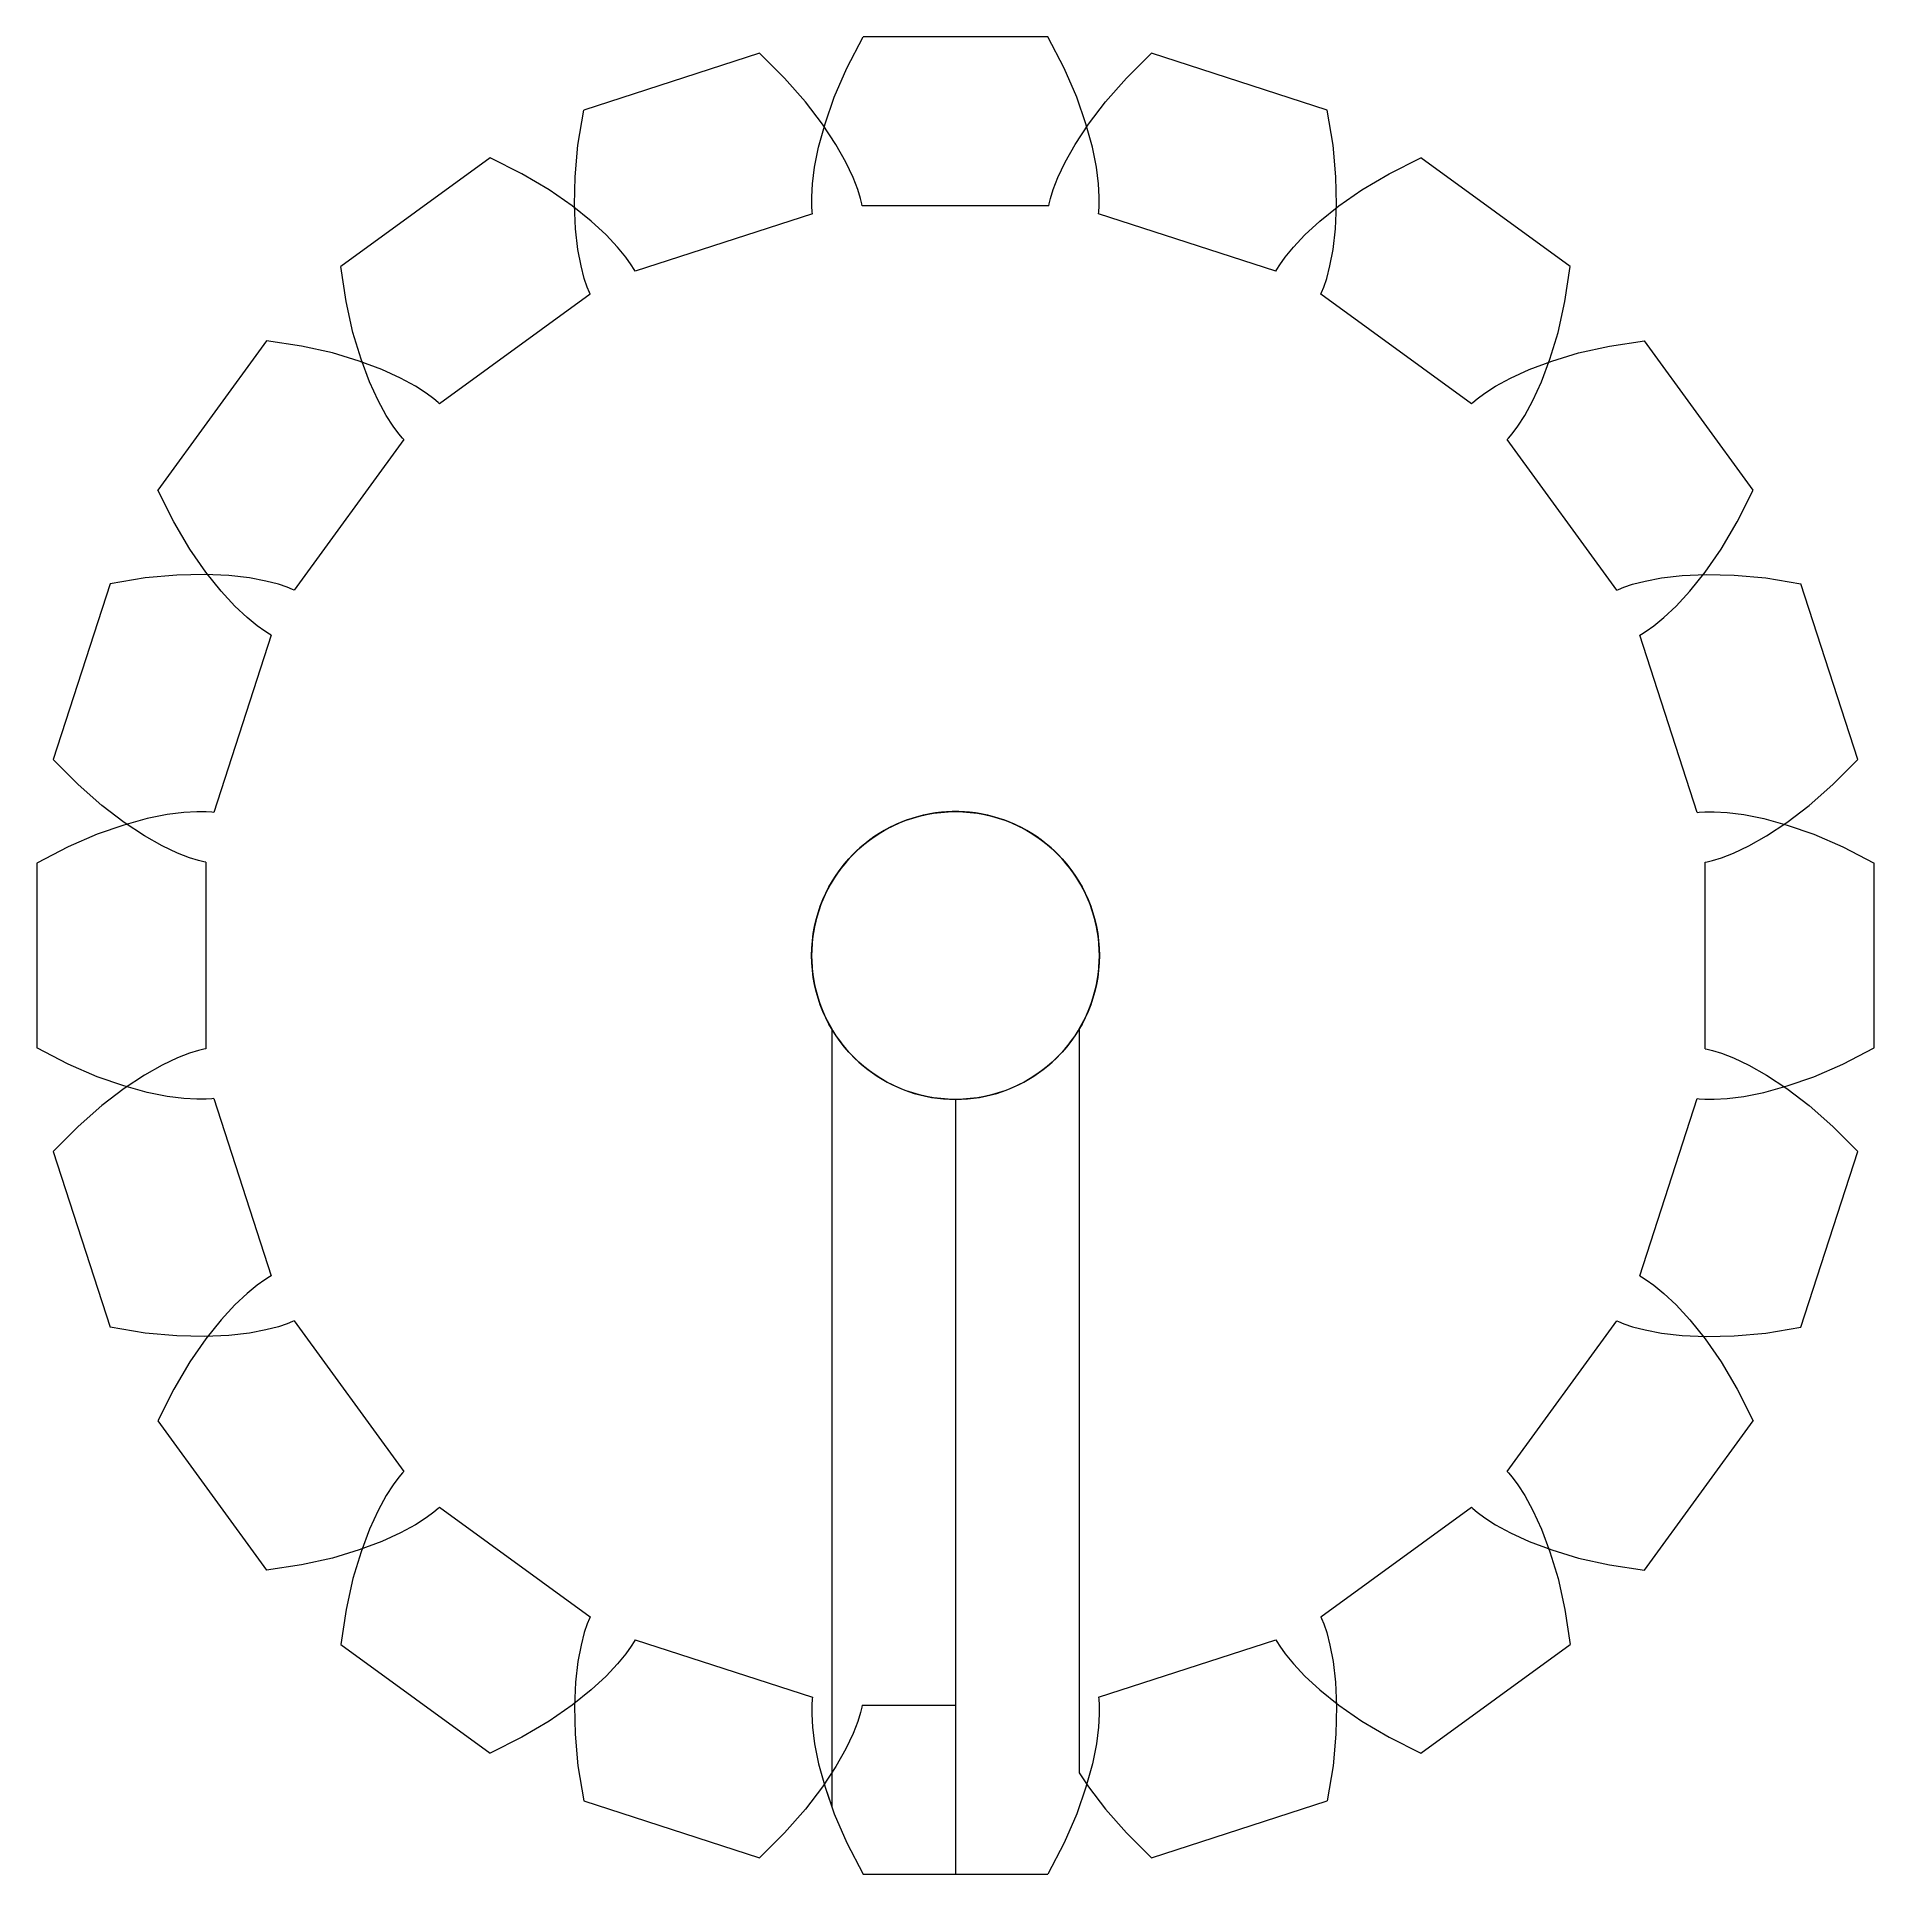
# Model space of a CAD drawing. Extents: x -19.2 to 19.2, y -19.2 to 19.2.
import ezdxf

# ---------------------------------------------------------------- set-up
doc = ezdxf.new("R2010")
doc.units = 0
for name, color, linetype, lineweight, true_color in [('grip', 7, 'Continuous', 0, 0xffffff), ('spoon', 178, 'Continuous', 0, 0x000000), ('spoon2', 178, 'Continuous', 0, 0x000000)]:
    doc.layers.add(name, color=color, linetype=linetype, lineweight=lineweight, true_color=true_color)

msp = doc.modelspace()

# ---------------------------------------------------------------- linework, layer by layer
at = {"layer": 'grip'}
for p, q in [((-2.265, 18.497), (-1.926, 19.153)), ((1.926, 19.153), (-1.926, 19.153)), ((2.265, 18.497), (1.926, 19.153)), ((-2.527, 17.891), (-2.265, 18.497)), ((2.527, 17.891), (2.265, 18.497)), ((-2.72, 17.34), (-2.527, 17.891)), ((2.72, 17.34), (2.527, 17.891)), ((-2.854, 16.853), (-2.72, 17.34)), ((2.854, 16.853), (2.72, 17.34)), ((-9.7, 16.627), (-12.816, 14.364)), ((-9.04, 16.296), (-9.7, 16.627)), ((-2.938, 16.433), (-2.854, 16.853)), ((2.938, 16.433), (2.854, 16.853)), ((9.04, 16.296), (9.7, 16.627)), ((12.816, 14.364), (9.7, 16.627)), ((-8.471, 15.959), (-9.04, 16.296)), ((-2.982, 16.086), (-2.938, 16.433)), ((2.982, 16.086), (2.938, 16.433)), ((8.471, 15.959), (9.04, 16.296)), ((-7.991, 15.628), (-8.471, 15.959)), ((-2.998, 15.815), (-2.982, 16.086)), ((-2.995, 15.62), (-2.998, 15.815)), ((2.998, 15.815), (2.982, 16.086)), ((2.995, 15.62), (2.998, 15.815)), ((7.991, 15.628), (8.471, 15.959)), ((-7.597, 15.312), (-7.991, 15.628)), ((-2.98, 15.465), (-6.679, 14.264)), ((-2.986, 15.504), (-2.995, 15.62)), ((-2.98, 15.465), (-2.986, 15.504)), ((2.98, 15.465), (2.986, 15.504)), ((6.679, 14.264), (2.98, 15.465)), ((2.986, 15.504), (2.995, 15.62)), ((7.597, 15.312), (7.991, 15.628)), ((-7.283, 15.022), (-7.597, 15.312)), ((-7.043, 14.767), (-7.283, 15.022)), ((7.043, 14.767), (7.283, 15.022)), ((7.283, 15.022), (7.597, 15.312)), ((-6.87, 14.556), (-7.043, 14.767)), ((6.87, 14.556), (7.043, 14.767)), ((-12.705, 13.633), (-12.816, 14.364)), ((-6.758, 14.398), (-6.87, 14.556)), ((-6.697, 14.298), (-6.758, 14.398)), ((-6.679, 14.264), (-6.697, 14.298)), ((6.679, 14.264), (6.697, 14.298)), ((6.697, 14.298), (6.758, 14.398)), ((6.758, 14.398), (6.87, 14.556)), ((12.705, 13.633), (12.816, 14.364)), ((-12.561, 12.988), (-12.705, 13.633)), ((12.561, 12.988), (12.705, 13.633)), ((-12.393, 12.43), (-12.561, 12.988)), ((12.393, 12.43), (12.561, 12.988)), ((-12.215, 11.957), (-12.393, 12.43)), ((12.215, 11.957), (12.393, 12.43)), ((-12.036, 11.568), (-12.215, 11.957)), ((12.036, 11.568), (12.215, 11.957)), ((-11.868, 11.261), (-12.036, 11.568)), ((11.868, 11.261), (12.036, 11.568)), ((-11.721, 11.032), (-11.868, 11.261)), ((11.721, 11.032), (11.868, 11.261)), ((-11.501, 10.76), (-13.788, 7.614)), ((-11.605, 10.876), (-11.721, 11.032)), ((-11.529, 10.788), (-11.605, 10.876)), ((-11.501, 10.76), (-11.529, 10.788)), ((11.501, 10.76), (11.529, 10.788)), ((13.788, 7.614), (11.501, 10.76)), ((11.529, 10.788), (11.605, 10.876)), ((11.605, 10.876), (11.721, 11.032)), ((-17.621, 7.75), (-18.811, 4.087)), ((-16.892, 7.871), (-17.621, 7.75)), ((-16.234, 7.932), (-16.892, 7.871)), ((-15.651, 7.946), (-16.234, 7.932)), ((-15.146, 7.922), (-15.651, 7.946)), ((-14.721, 7.872), (-15.146, 7.922)), ((-14.377, 7.807), (-14.721, 7.872)), ((-14.114, 7.738), (-14.377, 7.807)), ((-13.93, 7.676), (-14.114, 7.738)), ((-13.822, 7.631), (-13.93, 7.676)), ((13.822, 7.631), (13.93, 7.676)), ((13.93, 7.676), (14.114, 7.738)), ((14.114, 7.738), (14.377, 7.807)), ((14.377, 7.807), (14.721, 7.872)), ((14.721, 7.872), (15.146, 7.922)), ((15.146, 7.922), (15.651, 7.946)), ((15.651, 7.946), (16.234, 7.932)), ((16.234, 7.932), (16.892, 7.871)), ((16.892, 7.871), (17.621, 7.75)), ((18.811, 4.087), (17.621, 7.75)), ((-13.788, 7.614), (-13.822, 7.631)), ((13.788, 7.614), (13.822, 7.631)), ((-18.292, 3.562), (-18.811, 4.087)), ((18.292, 3.562), (18.811, 4.087)), ((-17.796, 3.125), (-18.292, 3.562)), ((17.796, 3.125), (18.292, 3.562)), ((-17.332, 2.771), (-17.796, 3.125)), ((17.332, 2.771), (17.796, 3.125)), ((-16.91, 2.493), (-17.332, 2.771)), ((16.91, 2.493), (17.332, 2.771)), ((-16.537, 2.284), (-16.91, 2.493)), ((16.537, 2.284), (16.91, 2.493)), ((-16.221, 2.135), (-16.537, 2.284)), ((-15.967, 2.036), (-16.221, 2.135)), ((-15.781, 1.978), (-15.967, 2.036)), ((-15.668, 1.951), (-15.781, 1.978)), ((-15.629, 1.945), (-15.668, 1.951)), ((-15.629, 1.945), (-15.629, -1.945)), ((15.629, 1.945), (15.668, 1.951)), ((15.629, -1.945), (15.629, 1.945)), ((15.668, 1.951), (15.781, 1.978)), ((15.781, 1.978), (15.967, 2.036)), ((15.967, 2.036), (16.221, 2.135)), ((16.221, 2.135), (16.537, 2.284)), ((-16.537, -2.284), (-16.91, -2.493)), ((-16.221, -2.135), (-16.537, -2.284)), ((-15.967, -2.036), (-16.221, -2.135)), ((-15.781, -1.978), (-15.967, -2.036)), ((-15.668, -1.951), (-15.781, -1.978)), ((-15.629, -1.945), (-15.668, -1.951)), ((15.629, -1.945), (15.668, -1.951)), ((15.668, -1.951), (15.781, -1.978)), ((15.781, -1.978), (15.967, -2.036)), ((15.967, -2.036), (16.221, -2.135)), ((16.221, -2.135), (16.537, -2.284)), ((16.537, -2.284), (16.91, -2.493)), ((-16.91, -2.493), (-17.332, -2.771)), ((16.91, -2.493), (17.332, -2.771)), ((-17.332, -2.771), (-17.796, -3.125)), ((17.332, -2.771), (17.796, -3.125)), ((-17.796, -3.125), (-18.292, -3.562)), ((17.796, -3.125), (18.292, -3.562)), ((-18.292, -3.562), (-18.811, -4.087)), ((18.292, -3.562), (18.811, -4.087)), ((-18.811, -4.087), (-17.621, -7.75)), ((17.621, -7.75), (18.811, -4.087)), ((-13.822, -7.631), (-13.93, -7.676)), ((-13.788, -7.614), (-13.822, -7.631)), ((-13.788, -7.614), (-11.501, -10.76)), ((11.501, -10.76), (13.788, -7.614)), ((13.788, -7.614), (13.822, -7.631)), ((13.822, -7.631), (13.93, -7.676)), ((-16.892, -7.871), (-17.621, -7.75)), ((-16.234, -7.932), (-16.892, -7.871)), ((-15.651, -7.946), (-16.234, -7.932)), ((-15.146, -7.922), (-15.651, -7.946)), ((-14.721, -7.872), (-15.146, -7.922)), ((-14.377, -7.807), (-14.721, -7.872)), ((-14.114, -7.738), (-14.377, -7.807)), ((-13.93, -7.676), (-14.114, -7.738)), ((13.93, -7.676), (14.114, -7.738)), ((14.114, -7.738), (14.377, -7.807)), ((14.377, -7.807), (14.721, -7.872)), ((14.721, -7.872), (15.146, -7.922)), ((15.146, -7.922), (15.651, -7.946)), ((15.651, -7.946), (16.234, -7.932)), ((16.234, -7.932), (16.892, -7.871)), ((16.892, -7.871), (17.621, -7.75)), ((-11.721, -11.032), (-11.868, -11.261)), ((-11.605, -10.876), (-11.721, -11.032)), ((-11.529, -10.788), (-11.605, -10.876)), ((-11.501, -10.76), (-11.529, -10.788)), ((11.501, -10.76), (11.529, -10.788)), ((11.529, -10.788), (11.605, -10.876)), ((11.605, -10.876), (11.721, -11.032)), ((11.721, -11.032), (11.868, -11.261)), ((-11.868, -11.261), (-12.036, -11.568)), ((11.868, -11.261), (12.036, -11.568)), ((-12.036, -11.568), (-12.215, -11.957)), ((12.036, -11.568), (12.215, -11.957)), ((-12.215, -11.957), (-12.393, -12.43)), ((12.215, -11.957), (12.393, -12.43)), ((-12.393, -12.43), (-12.561, -12.988)), ((12.393, -12.43), (12.561, -12.988)), ((-12.561, -12.988), (-12.705, -13.633)), ((12.561, -12.988), (12.705, -13.633)), ((-12.705, -13.633), (-12.816, -14.364)), ((12.705, -13.633), (12.816, -14.364)), ((-12.816, -14.364), (-9.7, -16.627)), ((-6.87, -14.556), (-7.043, -14.767)), ((-6.758, -14.398), (-6.87, -14.556)), ((-6.697, -14.298), (-6.758, -14.398)), ((-6.679, -14.264), (-6.697, -14.298)), ((-6.679, -14.264), (-2.98, -15.465)), ((2.98, -15.465), (6.679, -14.264)), ((6.679, -14.264), (6.697, -14.298)), ((6.697, -14.298), (6.758, -14.398)), ((6.758, -14.398), (6.87, -14.556)), ((6.87, -14.556), (7.043, -14.767)), ((9.7, -16.627), (12.816, -14.364)), ((-7.043, -14.767), (-7.283, -15.022)), ((7.043, -14.767), (7.283, -15.022)), ((-7.597, -15.312), (-7.991, -15.628)), ((-7.283, -15.022), (-7.597, -15.312)), ((7.283, -15.022), (7.597, -15.312)), ((7.597, -15.312), (7.991, -15.628)), ((-7.991, -15.628), (-8.471, -15.959)), ((-2.995, -15.62), (-2.998, -15.815)), ((-2.986, -15.504), (-2.995, -15.62)), ((-2.98, -15.465), (-2.986, -15.504)), ((2.98, -15.465), (2.986, -15.504)), ((2.986, -15.504), (2.995, -15.62)), ((2.995, -15.62), (2.998, -15.815)), ((7.991, -15.628), (8.471, -15.959)), ((-8.471, -15.959), (-9.04, -16.296)), ((-2.998, -15.815), (-2.982, -16.086)), ((-2.982, -16.086), (-2.938, -16.433)), ((2.982, -16.086), (2.938, -16.433)), ((2.998, -15.815), (2.982, -16.086)), ((8.471, -15.959), (9.04, -16.296)), ((-9.04, -16.296), (-9.7, -16.627)), ((-2.938, -16.433), (-2.854, -16.853)), ((2.938, -16.433), (2.854, -16.853)), ((9.04, -16.296), (9.7, -16.627)), ((-2.854, -16.853), (-2.72, -17.34)), ((2.854, -16.853), (2.72, -17.34)), ((-2.72, -17.34), (-2.527, -17.891)), ((2.72, -17.34), (2.527, -17.891)), ((-2.527, -17.891), (-2.265, -18.497)), ((2.527, -17.891), (2.265, -18.497)), ((-2.265, -18.497), (-1.926, -19.153)), ((2.265, -18.497), (1.926, -19.153)), ((-1.926, -19.153), (1.926, -19.153))]:
    msp.add_line(p, q, dxfattribs=at)
msp.add_circle((0, 0), 3, dxfattribs=at)
at = {"layer": 'spoon'}
for p, q in [((-2.265, 18.497), (-1.926, 19.153)), ((1.926, 19.153), (-1.926, 19.153)), ((2.265, 18.497), (1.926, 19.153)), ((-2.527, 17.891), (-2.265, 18.497)), ((2.527, 17.891), (2.265, 18.497)), ((-2.72, 17.34), (-2.527, 17.891)), ((2.72, 17.34), (2.527, 17.891)), ((-2.854, 16.853), (-2.72, 17.34)), ((2.854, 16.853), (2.72, 17.34)), ((-9.7, 16.627), (-12.816, 14.364)), ((-9.04, 16.296), (-9.7, 16.627)), ((-2.938, 16.433), (-2.854, 16.853)), ((2.938, 16.433), (2.854, 16.853)), ((9.04, 16.296), (9.7, 16.627)), ((12.816, 14.364), (9.7, 16.627)), ((-8.471, 15.959), (-9.04, 16.296)), ((-2.982, 16.086), (-2.938, 16.433)), ((2.982, 16.086), (2.938, 16.433)), ((8.471, 15.959), (9.04, 16.296)), ((-7.991, 15.628), (-8.471, 15.959)), ((-2.998, 15.815), (-2.982, 16.086)), ((-2.995, 15.62), (-2.998, 15.815)), ((2.998, 15.815), (2.982, 16.086)), ((2.995, 15.62), (2.998, 15.815)), ((7.991, 15.628), (8.471, 15.959)), ((-7.597, 15.312), (-7.991, 15.628)), ((-2.98, 15.465), (-6.679, 14.264)), ((-2.986, 15.504), (-2.995, 15.62)), ((-2.98, 15.465), (-2.986, 15.504)), ((2.98, 15.465), (2.986, 15.504)), ((6.679, 14.264), (2.98, 15.465)), ((2.986, 15.504), (2.995, 15.62)), ((7.597, 15.312), (7.991, 15.628)), ((-7.283, 15.022), (-7.597, 15.312)), ((-7.043, 14.767), (-7.283, 15.022)), ((7.043, 14.767), (7.283, 15.022)), ((7.283, 15.022), (7.597, 15.312)), ((-6.87, 14.556), (-7.043, 14.767)), ((6.87, 14.556), (7.043, 14.767)), ((-12.705, 13.633), (-12.816, 14.364)), ((-6.758, 14.398), (-6.87, 14.556)), ((-6.697, 14.298), (-6.758, 14.398)), ((-6.679, 14.264), (-6.697, 14.298)), ((6.679, 14.264), (6.697, 14.298)), ((6.697, 14.298), (6.758, 14.398)), ((6.758, 14.398), (6.87, 14.556)), ((12.705, 13.633), (12.816, 14.364)), ((-12.561, 12.988), (-12.705, 13.633)), ((12.561, 12.988), (12.705, 13.633)), ((-12.393, 12.43), (-12.561, 12.988)), ((12.393, 12.43), (12.561, 12.988)), ((-12.215, 11.957), (-12.393, 12.43)), ((12.215, 11.957), (12.393, 12.43)), ((-12.036, 11.568), (-12.215, 11.957)), ((12.036, 11.568), (12.215, 11.957)), ((-11.868, 11.261), (-12.036, 11.568)), ((11.868, 11.261), (12.036, 11.568)), ((-11.721, 11.032), (-11.868, 11.261)), ((11.721, 11.032), (11.868, 11.261)), ((-11.501, 10.76), (-13.788, 7.614)), ((-11.605, 10.876), (-11.721, 11.032)), ((-11.529, 10.788), (-11.605, 10.876)), ((-11.501, 10.76), (-11.529, 10.788)), ((11.501, 10.76), (11.529, 10.788)), ((13.788, 7.614), (11.501, 10.76)), ((11.529, 10.788), (11.605, 10.876)), ((11.605, 10.876), (11.721, 11.032)), ((-17.621, 7.75), (-18.811, 4.087)), ((-16.892, 7.871), (-17.621, 7.75)), ((-16.234, 7.932), (-16.892, 7.871)), ((-15.651, 7.946), (-16.234, 7.932)), ((-15.146, 7.922), (-15.651, 7.946)), ((-14.721, 7.872), (-15.146, 7.922)), ((-14.377, 7.807), (-14.721, 7.872)), ((-14.114, 7.738), (-14.377, 7.807)), ((-13.93, 7.676), (-14.114, 7.738)), ((-13.822, 7.631), (-13.93, 7.676)), ((13.822, 7.631), (13.93, 7.676)), ((13.93, 7.676), (14.114, 7.738)), ((14.114, 7.738), (14.377, 7.807)), ((14.377, 7.807), (14.721, 7.872)), ((14.721, 7.872), (15.146, 7.922)), ((15.146, 7.922), (15.651, 7.946)), ((15.651, 7.946), (16.234, 7.932)), ((16.234, 7.932), (16.892, 7.871)), ((16.892, 7.871), (17.621, 7.75)), ((18.811, 4.087), (17.621, 7.75)), ((-13.788, 7.614), (-13.822, 7.631)), ((13.788, 7.614), (13.822, 7.631)), ((-18.292, 3.562), (-18.811, 4.087)), ((18.292, 3.562), (18.811, 4.087)), ((-17.796, 3.125), (-18.292, 3.562)), ((17.796, 3.125), (18.292, 3.562)), ((-17.332, 2.771), (-17.796, 3.125)), ((17.332, 2.771), (17.796, 3.125)), ((-16.91, 2.493), (-17.332, 2.771)), ((16.91, 2.493), (17.332, 2.771)), ((-16.537, 2.284), (-16.91, 2.493)), ((16.537, 2.284), (16.91, 2.493)), ((-16.221, 2.135), (-16.537, 2.284)), ((-15.967, 2.036), (-16.221, 2.135)), ((-15.781, 1.978), (-15.967, 2.036)), ((-15.668, 1.951), (-15.781, 1.978)), ((-15.629, 1.945), (-15.668, 1.951)), ((-15.629, 1.945), (-15.629, -1.945)), ((15.629, 1.945), (15.668, 1.951)), ((15.629, -1.945), (15.629, 1.945)), ((15.668, 1.951), (15.781, 1.978)), ((15.781, 1.978), (15.967, 2.036)), ((15.967, 2.036), (16.221, 2.135)), ((16.221, 2.135), (16.537, 2.284)), ((-2.58, -1.531), (-2.58, -17.741)), ((-16.537, -2.284), (-16.91, -2.493)), ((-16.221, -2.135), (-16.537, -2.284)), ((-15.967, -2.036), (-16.221, -2.135)), ((-15.781, -1.978), (-15.967, -2.036)), ((-15.668, -1.951), (-15.781, -1.978)), ((-15.629, -1.945), (-15.668, -1.951)), ((15.629, -1.945), (15.668, -1.951)), ((15.668, -1.951), (15.781, -1.978)), ((15.781, -1.978), (15.967, -2.036)), ((15.967, -2.036), (16.221, -2.135)), ((16.221, -2.135), (16.537, -2.284)), ((16.537, -2.284), (16.91, -2.493)), ((-16.91, -2.493), (-17.332, -2.771)), ((16.91, -2.493), (17.332, -2.771)), ((-17.332, -2.771), (-17.796, -3.125)), ((0, -3), (0, -19.153)), ((17.332, -2.771), (17.796, -3.125)), ((-17.796, -3.125), (-18.292, -3.562)), ((17.796, -3.125), (18.292, -3.562)), ((-18.292, -3.562), (-18.811, -4.087)), ((18.292, -3.562), (18.811, -4.087)), ((-18.811, -4.087), (-17.621, -7.75)), ((17.621, -7.75), (18.811, -4.087)), ((-13.822, -7.631), (-13.93, -7.676)), ((-13.788, -7.614), (-13.822, -7.631)), ((-13.788, -7.614), (-11.501, -10.76)), ((11.501, -10.76), (13.788, -7.614)), ((13.788, -7.614), (13.822, -7.631)), ((13.822, -7.631), (13.93, -7.676)), ((-16.892, -7.871), (-17.621, -7.75)), ((-16.234, -7.932), (-16.892, -7.871)), ((-15.651, -7.946), (-16.234, -7.932)), ((-15.146, -7.922), (-15.651, -7.946)), ((-14.721, -7.872), (-15.146, -7.922)), ((-14.377, -7.807), (-14.721, -7.872)), ((-14.114, -7.738), (-14.377, -7.807)), ((-13.93, -7.676), (-14.114, -7.738)), ((13.93, -7.676), (14.114, -7.738)), ((14.114, -7.738), (14.377, -7.807)), ((14.377, -7.807), (14.721, -7.872)), ((14.721, -7.872), (15.146, -7.922)), ((15.146, -7.922), (15.651, -7.946)), ((15.651, -7.946), (16.234, -7.932)), ((16.234, -7.932), (16.892, -7.871)), ((16.892, -7.871), (17.621, -7.75)), ((-11.721, -11.032), (-11.868, -11.261)), ((-11.605, -10.876), (-11.721, -11.032)), ((-11.529, -10.788), (-11.605, -10.876)), ((-11.501, -10.76), (-11.529, -10.788)), ((11.501, -10.76), (11.529, -10.788)), ((11.529, -10.788), (11.605, -10.876)), ((11.605, -10.876), (11.721, -11.032)), ((11.721, -11.032), (11.868, -11.261)), ((-11.868, -11.261), (-12.036, -11.568)), ((11.868, -11.261), (12.036, -11.568)), ((-12.036, -11.568), (-12.215, -11.957)), ((12.036, -11.568), (12.215, -11.957)), ((-12.215, -11.957), (-12.393, -12.43)), ((12.215, -11.957), (12.393, -12.43)), ((-12.393, -12.43), (-12.561, -12.988)), ((12.393, -12.43), (12.561, -12.988)), ((-12.561, -12.988), (-12.705, -13.633)), ((12.561, -12.988), (12.705, -13.633)), ((-12.705, -13.633), (-12.816, -14.364)), ((12.705, -13.633), (12.816, -14.364)), ((-12.816, -14.364), (-9.7, -16.627)), ((-6.87, -14.556), (-7.043, -14.767)), ((-6.758, -14.398), (-6.87, -14.556)), ((-6.697, -14.298), (-6.758, -14.398)), ((-6.679, -14.264), (-6.697, -14.298)), ((-6.679, -14.264), (-2.98, -15.465)), ((2.98, -15.465), (6.679, -14.264)), ((6.679, -14.264), (6.697, -14.298)), ((6.697, -14.298), (6.758, -14.398)), ((6.758, -14.398), (6.87, -14.556)), ((6.87, -14.556), (7.043, -14.767)), ((9.7, -16.627), (12.816, -14.364)), ((-7.043, -14.767), (-7.283, -15.022)), ((7.043, -14.767), (7.283, -15.022)), ((-7.597, -15.312), (-7.991, -15.628)), ((-7.283, -15.022), (-7.597, -15.312)), ((7.283, -15.022), (7.597, -15.312)), ((7.597, -15.312), (7.991, -15.628)), ((-7.991, -15.628), (-8.471, -15.959)), ((-2.995, -15.62), (-2.998, -15.815)), ((-2.986, -15.504), (-2.995, -15.62)), ((-2.98, -15.465), (-2.986, -15.504)), ((2.98, -15.465), (2.986, -15.504)), ((2.986, -15.504), (2.995, -15.62)), ((2.995, -15.62), (2.998, -15.815)), ((7.991, -15.628), (8.471, -15.959)), ((-8.471, -15.959), (-9.04, -16.296)), ((-2.998, -15.815), (-2.982, -16.086)), ((-2.982, -16.086), (-2.938, -16.433)), ((2.982, -16.086), (2.938, -16.433)), ((2.998, -15.815), (2.982, -16.086)), ((8.471, -15.959), (9.04, -16.296)), ((-9.04, -16.296), (-9.7, -16.627)), ((-2.938, -16.433), (-2.854, -16.853)), ((2.938, -16.433), (2.854, -16.853)), ((9.04, -16.296), (9.7, -16.627)), ((-2.854, -16.853), (-2.72, -17.34)), ((2.854, -16.853), (2.72, -17.34)), ((-2.72, -17.34), (-2.58, -17.741)), ((2.72, -17.34), (2.527, -17.891)), ((2.527, -17.891), (2.265, -18.497)), ((2.265, -18.497), (1.926, -19.153)), ((0, -19.153), (1.926, -19.153))]:
    msp.add_line(p, q, dxfattribs=at)
msp.add_arc((0, 0), 3, 270, 210.6834, dxfattribs=at)
at = {"layer": 'spoon2'}
for p, q in [((-4.087, 18.811), (-7.75, 17.621)), ((-3.562, 18.292), (-4.087, 18.811)), ((3.562, 18.292), (4.087, 18.811)), ((7.75, 17.621), (4.087, 18.811)), ((-3.125, 17.796), (-3.562, 18.292)), ((3.125, 17.796), (3.562, 18.292)), ((-2.771, 17.332), (-3.125, 17.796)), ((2.771, 17.332), (3.125, 17.796)), ((-7.871, 16.892), (-7.75, 17.621)), ((-2.493, 16.91), (-2.771, 17.332)), ((2.493, 16.91), (2.771, 17.332)), ((7.871, 16.892), (7.75, 17.621)), ((-7.932, 16.234), (-7.871, 16.892)), ((-2.284, 16.537), (-2.493, 16.91)), ((2.284, 16.537), (2.493, 16.91)), ((7.932, 16.234), (7.871, 16.892)), ((-2.135, 16.221), (-2.284, 16.537)), ((2.135, 16.221), (2.284, 16.537)), ((-7.946, 15.651), (-7.932, 16.234)), ((-2.036, 15.967), (-2.135, 16.221)), ((2.036, 15.967), (2.135, 16.221)), ((7.946, 15.651), (7.932, 16.234)), ((-1.978, 15.781), (-2.036, 15.967)), ((-1.951, 15.668), (-1.978, 15.781)), ((1.951, 15.668), (1.978, 15.781)), ((1.978, 15.781), (2.036, 15.967)), ((-7.922, 15.146), (-7.946, 15.651)), ((-1.945, 15.629), (-1.951, 15.668)), ((1.945, 15.629), (-1.945, 15.629)), ((1.945, 15.629), (1.951, 15.668)), ((7.922, 15.146), (7.946, 15.651)), ((-7.872, 14.721), (-7.922, 15.146)), ((7.872, 14.721), (7.922, 15.146)), ((-7.807, 14.377), (-7.872, 14.721)), ((7.807, 14.377), (7.872, 14.721)), ((-7.738, 14.114), (-7.807, 14.377)), ((7.738, 14.114), (7.807, 14.377)), ((-7.676, 13.93), (-7.738, 14.114)), ((-7.631, 13.822), (-7.676, 13.93)), ((-7.614, 13.788), (-7.631, 13.822)), ((7.614, 13.788), (7.631, 13.822)), ((7.631, 13.822), (7.676, 13.93)), ((7.676, 13.93), (7.738, 14.114)), ((-7.614, 13.788), (-10.76, 11.501)), ((10.76, 11.501), (7.614, 13.788)), ((-14.364, 12.816), (-16.627, 9.7)), ((-13.633, 12.705), (-14.364, 12.816)), ((-12.988, 12.561), (-13.633, 12.705)), ((12.988, 12.561), (13.633, 12.705)), ((13.633, 12.705), (14.364, 12.816)), ((16.627, 9.7), (14.364, 12.816)), ((-12.43, 12.393), (-12.988, 12.561)), ((-11.957, 12.215), (-12.43, 12.393)), ((11.957, 12.215), (12.43, 12.393)), ((12.43, 12.393), (12.988, 12.561)), ((-11.568, 12.036), (-11.957, 12.215)), ((-11.261, 11.868), (-11.568, 12.036)), ((11.261, 11.868), (11.568, 12.036)), ((11.568, 12.036), (11.957, 12.215)), ((-11.032, 11.721), (-11.261, 11.868)), ((-10.876, 11.605), (-11.032, 11.721)), ((-10.788, 11.529), (-10.876, 11.605)), ((-10.76, 11.501), (-10.788, 11.529)), ((10.76, 11.501), (10.788, 11.529)), ((10.788, 11.529), (10.876, 11.605)), ((10.876, 11.605), (11.032, 11.721)), ((11.032, 11.721), (11.261, 11.868)), ((-16.296, 9.04), (-16.627, 9.7)), ((16.296, 9.04), (16.627, 9.7)), ((-15.959, 8.471), (-16.296, 9.04)), ((15.959, 8.471), (16.296, 9.04)), ((-15.628, 7.991), (-15.959, 8.471)), ((15.628, 7.991), (15.959, 8.471)), ((-15.312, 7.597), (-15.628, 7.991)), ((15.312, 7.597), (15.628, 7.991)), ((-15.022, 7.283), (-15.312, 7.597)), ((-14.767, 7.043), (-15.022, 7.283)), ((14.767, 7.043), (15.022, 7.283)), ((15.022, 7.283), (15.312, 7.597)), ((-14.556, 6.87), (-14.767, 7.043)), ((14.556, 6.87), (14.767, 7.043)), ((-14.264, 6.679), (-15.465, 2.98)), ((-14.398, 6.758), (-14.556, 6.87)), ((-14.298, 6.697), (-14.398, 6.758)), ((-14.264, 6.679), (-14.298, 6.697)), ((14.264, 6.679), (14.298, 6.697)), ((15.465, 2.98), (14.264, 6.679)), ((14.298, 6.697), (14.398, 6.758)), ((14.398, 6.758), (14.556, 6.87)), ((-17.34, 2.72), (-17.891, 2.527)), ((-16.853, 2.854), (-17.34, 2.72)), ((-16.433, 2.938), (-16.853, 2.854)), ((-16.086, 2.982), (-16.433, 2.938)), ((-15.815, 2.998), (-16.086, 2.982)), ((-15.62, 2.995), (-15.815, 2.998)), ((-15.504, 2.986), (-15.62, 2.995)), ((-15.465, 2.98), (-15.504, 2.986)), ((15.465, 2.98), (15.504, 2.986)), ((15.504, 2.986), (15.62, 2.995)), ((15.62, 2.995), (15.815, 2.998)), ((15.815, 2.998), (16.086, 2.982)), ((16.086, 2.982), (16.433, 2.938)), ((16.433, 2.938), (16.853, 2.854)), ((16.853, 2.854), (17.34, 2.72)), ((17.34, 2.72), (17.891, 2.527)), ((-17.891, 2.527), (-18.497, 2.265)), ((17.891, 2.527), (18.497, 2.265)), ((-18.497, 2.265), (-19.153, 1.926)), ((-19.153, 1.926), (-19.153, -1.926)), ((18.497, 2.265), (19.153, 1.926)), ((19.153, -1.926), (19.153, 1.926)), ((2.58, -1.531), (2.58, -17.042)), ((-18.497, -2.265), (-19.153, -1.926)), ((-17.891, -2.527), (-18.497, -2.265)), ((17.891, -2.527), (18.497, -2.265)), ((18.497, -2.265), (19.153, -1.926)), ((-17.34, -2.72), (-17.891, -2.527)), ((17.34, -2.72), (17.891, -2.527)), ((-16.853, -2.854), (-17.34, -2.72)), ((-16.433, -2.938), (-16.853, -2.854)), ((-16.086, -2.982), (-16.433, -2.938)), ((-15.815, -2.998), (-16.086, -2.982)), ((-15.62, -2.995), (-15.815, -2.998)), ((-15.504, -2.986), (-15.62, -2.995)), ((-15.465, -2.98), (-15.504, -2.986)), ((-15.465, -2.98), (-14.264, -6.679)), ((0, -3), (0, -15.629)), ((14.264, -6.679), (15.465, -2.98)), ((15.465, -2.98), (15.504, -2.986)), ((15.504, -2.986), (15.62, -2.995)), ((15.62, -2.995), (15.815, -2.998)), ((15.815, -2.998), (16.086, -2.982)), ((16.086, -2.982), (16.433, -2.938)), ((16.433, -2.938), (16.853, -2.854)), ((16.853, -2.854), (17.34, -2.72)), ((-14.556, -6.87), (-14.767, -7.043)), ((-14.398, -6.758), (-14.556, -6.87)), ((-14.298, -6.697), (-14.398, -6.758)), ((-14.264, -6.679), (-14.298, -6.697)), ((14.264, -6.679), (14.298, -6.697)), ((14.298, -6.697), (14.398, -6.758)), ((14.398, -6.758), (14.556, -6.87)), ((14.556, -6.87), (14.767, -7.043)), ((-14.767, -7.043), (-15.022, -7.283)), ((14.767, -7.043), (15.022, -7.283)), ((-15.312, -7.597), (-15.628, -7.991)), ((-15.022, -7.283), (-15.312, -7.597)), ((15.022, -7.283), (15.312, -7.597)), ((15.312, -7.597), (15.628, -7.991)), ((-15.628, -7.991), (-15.959, -8.471)), ((15.628, -7.991), (15.959, -8.471)), ((-15.959, -8.471), (-16.296, -9.04)), ((15.959, -8.471), (16.296, -9.04)), ((-16.296, -9.04), (-16.627, -9.7)), ((16.296, -9.04), (16.627, -9.7)), ((-16.627, -9.7), (-14.364, -12.816)), ((14.364, -12.816), (16.627, -9.7)), ((-11.261, -11.868), (-11.568, -12.036)), ((-11.032, -11.721), (-11.261, -11.868)), ((-10.876, -11.605), (-11.032, -11.721)), ((-10.788, -11.529), (-10.876, -11.605)), ((-10.76, -11.501), (-10.788, -11.529)), ((-10.76, -11.501), (-7.614, -13.788)), ((7.614, -13.788), (10.76, -11.501)), ((10.76, -11.501), (10.788, -11.529)), ((10.788, -11.529), (10.876, -11.605)), ((10.876, -11.605), (11.032, -11.721)), ((11.032, -11.721), (11.261, -11.868)), ((11.261, -11.868), (11.568, -12.036)), ((-11.957, -12.215), (-12.43, -12.393)), ((-11.568, -12.036), (-11.957, -12.215)), ((11.568, -12.036), (11.957, -12.215)), ((11.957, -12.215), (12.43, -12.393)), ((-12.988, -12.561), (-13.633, -12.705)), ((-12.43, -12.393), (-12.988, -12.561)), ((12.43, -12.393), (12.988, -12.561)), ((12.988, -12.561), (13.633, -12.705)), ((-13.633, -12.705), (-14.364, -12.816)), ((13.633, -12.705), (14.364, -12.816)), ((-7.614, -13.788), (-7.631, -13.822)), ((7.614, -13.788), (7.631, -13.822)), ((-7.738, -14.114), (-7.807, -14.377)), ((-7.676, -13.93), (-7.738, -14.114)), ((-7.631, -13.822), (-7.676, -13.93)), ((7.631, -13.822), (7.676, -13.93)), ((7.676, -13.93), (7.738, -14.114)), ((7.738, -14.114), (7.807, -14.377)), ((-7.807, -14.377), (-7.872, -14.721)), ((7.807, -14.377), (7.872, -14.721)), ((-7.872, -14.721), (-7.922, -15.146)), ((7.872, -14.721), (7.922, -15.146)), ((-7.922, -15.146), (-7.946, -15.651)), ((7.922, -15.146), (7.946, -15.651)), ((-7.946, -15.651), (-7.932, -16.234)), ((-1.951, -15.668), (-1.978, -15.781)), ((-1.945, -15.629), (-1.951, -15.668)), ((-1.945, -15.629), (0, -15.629)), ((7.946, -15.651), (7.932, -16.234)), ((-2.036, -15.967), (-2.135, -16.221)), ((-1.978, -15.781), (-2.036, -15.967)), ((-7.932, -16.234), (-7.871, -16.892)), ((-2.135, -16.221), (-2.284, -16.537)), ((7.932, -16.234), (7.871, -16.892)), ((-2.284, -16.537), (-2.493, -16.91)), ((-7.871, -16.892), (-7.75, -17.621)), ((-2.493, -16.91), (-2.771, -17.332)), ((2.58, -17.042), (2.771, -17.332)), ((7.871, -16.892), (7.75, -17.621)), ((-7.75, -17.621), (-4.087, -18.811)), ((-2.771, -17.332), (-3.125, -17.796)), ((2.771, -17.332), (3.125, -17.796)), ((4.087, -18.811), (7.75, -17.621)), ((-3.125, -17.796), (-3.562, -18.292)), ((3.125, -17.796), (3.562, -18.292)), ((-3.562, -18.292), (-4.087, -18.811)), ((3.562, -18.292), (4.087, -18.811))]:
    msp.add_line(p, q, dxfattribs=at)
msp.add_arc((0, 0), 3, 329.3166, 270, dxfattribs=at)

doc.saveas('drawing.dxf')
